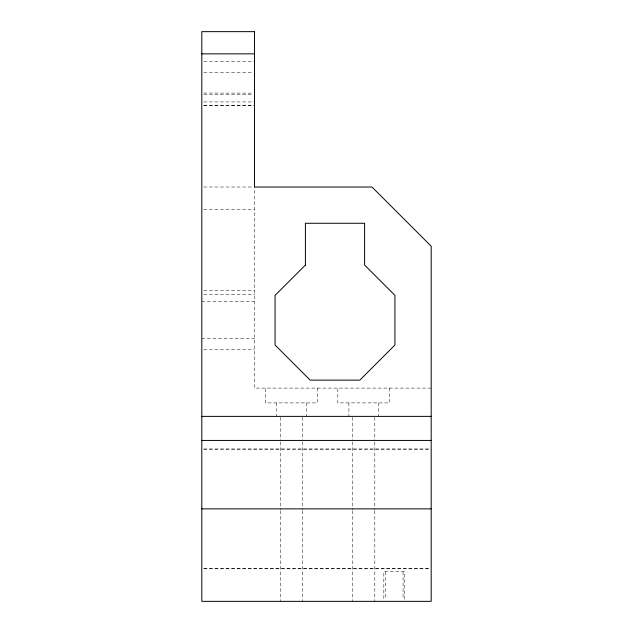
<?xml version="1.0" encoding="UTF-8"?>
<svg xmlns="http://www.w3.org/2000/svg" width="633" height="633" viewBox="0 0 633 633"><rect width="100%" height="100%" fill="white"/><g stroke="black" fill="none" stroke-linecap="round" stroke-linejoin="round"><path stroke-width="0.47" stroke-dasharray="3.17 2.37" d="M203.771 61.243L254.49 61.338M203.771 72.344L253.509 72.344M203.771 93.051L253.509 93.13M203.771 94.539L253.509 94.539M203.771 101.937L254.49 101.937M203.771 105.545L254.49 105.545M203.771 105.64L254.49 105.64M203.771 187.02L253.509 187.02M203.771 209.222L254.49 209.222M203.771 290.602L254.49 290.602M203.771 294.305L254.49 294.305M201.816 301.704L254.49 301.704M201.816 338.695L254.49 338.695M203.771 349.796L254.49 349.796M431.184 388.1L254.49 388.1L254.49 187.02M203.794 448.939L429.206 448.939M203.794 449.303L431.184 449.303M203.794 568.426L429.206 568.426M203.794 568.798L429.206 568.798M404.542 599.38L404.542 571.757L383.827 571.757L383.827 599.38M403.063 571.757L403.063 599.38M389.611 388.1L389.611 402.904L337.816 402.904L337.816 388.1M385.307 571.757L385.307 599.38M378.51 402.904L378.51 416.379M374.815 417.369L374.815 440.979M374.815 441.961L374.815 509.85M374.815 510.831L374.815 601.35M352.621 417.369L352.621 440.979M352.621 441.961L352.621 509.85M352.621 510.831L352.621 601.35M348.918 402.904L348.918 416.379M317.378 388.1L317.378 402.904L265.583 402.904L265.583 388.1M306.277 402.904L306.277 416.379M302.582 417.369L302.582 440.979M302.582 441.961L302.582 509.85M302.582 510.831L302.582 601.35M280.379 417.369L280.379 440.979M280.379 441.961L280.379 509.85M280.379 510.831L280.379 601.35M276.684 402.904L276.684 416.379"/><path stroke-width="0.95" d="M201.816 53.845L254.49 53.845M201.816 416.379L431.184 416.379M201.816 440.433L431.184 440.433M201.816 508.869L431.184 508.869M305.399 265.045L275.07 295.374L275.07 345.025L310.17 380.132L359.821 380.132L394.929 345.025L394.929 295.374L364.592 265.045L364.592 223.275L305.399 223.275L305.399 265.045M254.49 31.65L201.816 31.65L201.816 601.35L431.184 601.35L431.184 246.213L371.99 187.02L254.49 187.02L254.49 31.65"/></g></svg>
